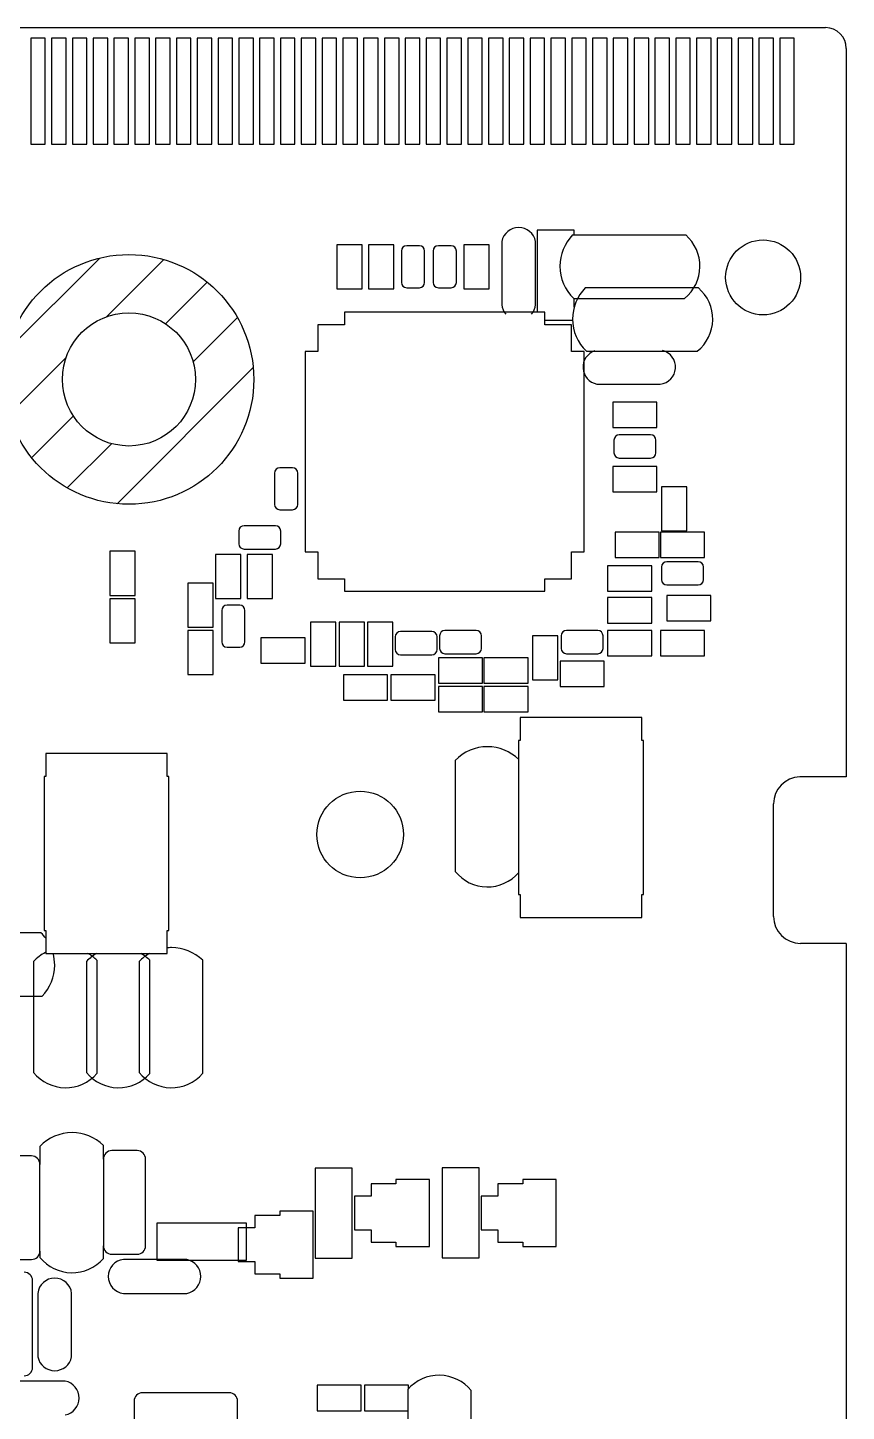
# Model space of a CAD drawing. Header units: millimetres. Extents: x 0 to 404, y 102 to 364.
# Drawn here: x 234.47 to 254.14, y 158.03 to 191.27 of the extents above; entities that cross this region are included whole.
import ezdxf

# ---------------------------------------------------------------- set-up
doc = ezdxf.new("R2010")
doc.units = ezdxf.units.MM
doc.header["$LTSCALE"] = 30.734
doc.layers.get('0').update_dxf_attribs({"linetype": 'CONTINUOUS'})
for name, color, linetype in [('02___PRT_ALL_AXES', 7, 'CONTINUOUS'), ('03___PRT_ALL_CURVES', 7, 'CONTINUOUS'), ('ECAD_C0402', 7, 'CONTINUOUS'), ('ECAD_C0603', 7, 'CONTINUOUS'), ('ECAD_CAP_2_3D5X2D8_H1D4', 7, 'CONTINUOUS'), ('ECAD_CAP_2_3D5X2D8_H1D9', 7, 'CONTINUOUS'), ('ECAD_FIDUCIAL_MARK', 7, 'CONTINUOUS'), ('ECAD_QFN56_6X6_P0D35_H0D8', 7, 'CONTINUOUS'), ('ECAD_R0402', 7, 'CONTINUOUS'), ('ECAD_SMC0201', 7, 'CONTINUOUS'), ('ECAD_SMC0402', 7, 'CONTINUOUS'), ('ECAD_SMC0603', 7, 'CONTINUOUS'), ('ECAD_SMR0201', 7, 'CONTINUOUS'), ('ECAD_SOT723', 7, 'CONTINUOUS')]:
    doc.layers.add(name, color=color, linetype=linetype)

msp = doc.modelspace()

# ---------------------------------------------------------------- linework, layer by layer
at = {"color": 7, "linetype": 'Continuous'}
for p, q in [((223.591, 191.273), (253.641, 191.273)), ((234.541, 191.023), (234.541, 188.473)), ((234.891, 191.023), (234.541, 191.023)), ((234.891, 188.473), (234.891, 191.023)), ((235.041, 191.023), (235.041, 188.473)), ((235.391, 191.023), (235.041, 191.023)), ((235.391, 188.473), (235.391, 191.023)), ((235.541, 191.023), (235.541, 188.473)), ((235.891, 191.023), (235.541, 191.023)), ((235.891, 188.473), (235.891, 191.023)), ((236.041, 191.023), (236.041, 188.473)), ((236.391, 191.023), (236.041, 191.023)), ((236.391, 188.473), (236.391, 191.023)), ((236.541, 191.023), (236.541, 188.473)), ((236.891, 191.023), (236.541, 191.023)), ((236.891, 188.473), (236.891, 191.023)), ((237.041, 191.023), (237.041, 188.473)), ((237.391, 191.023), (237.041, 191.023)), ((237.391, 188.473), (237.391, 191.023)), ((237.541, 191.023), (237.541, 188.473)), ((237.891, 191.023), (237.541, 191.023)), ((237.891, 188.473), (237.891, 191.023)), ((238.041, 191.023), (238.041, 188.473)), ((238.391, 191.023), (238.041, 191.023)), ((238.391, 188.473), (238.391, 191.023)), ((238.541, 191.023), (238.541, 188.473)), ((238.891, 191.023), (238.541, 191.023)), ((238.891, 188.473), (238.891, 191.023)), ((239.041, 191.023), (239.041, 188.473)), ((239.391, 191.023), (239.041, 191.023)), ((239.391, 188.473), (239.391, 191.023)), ((239.541, 191.023), (239.541, 188.473)), ((239.891, 191.023), (239.541, 191.023)), ((239.891, 188.473), (239.891, 191.023)), ((240.041, 191.023), (240.041, 188.473)), ((240.391, 191.023), (240.041, 191.023)), ((240.391, 188.473), (240.391, 191.023)), ((240.541, 191.023), (240.541, 188.473)), ((240.891, 191.023), (240.541, 191.023)), ((240.891, 188.473), (240.891, 191.023)), ((241.041, 191.023), (241.041, 188.473)), ((241.391, 191.023), (241.041, 191.023)), ((241.391, 188.473), (241.391, 191.023)), ((241.541, 191.023), (241.541, 188.473)), ((241.891, 191.023), (241.541, 191.023)), ((241.891, 188.473), (241.891, 191.023)), ((242.041, 191.023), (242.041, 188.473)), ((242.391, 191.023), (242.041, 191.023)), ((242.391, 188.473), (242.391, 191.023)), ((242.541, 191.023), (242.541, 188.473)), ((242.891, 191.023), (242.541, 191.023)), ((242.891, 188.473), (242.891, 191.023)), ((243.041, 191.023), (243.041, 188.473)), ((243.391, 191.023), (243.041, 191.023)), ((243.391, 188.473), (243.391, 191.023)), ((243.541, 191.023), (243.541, 188.473)), ((243.891, 191.023), (243.541, 191.023)), ((243.891, 188.473), (243.891, 191.023)), ((244.041, 191.023), (244.041, 188.473)), ((244.391, 191.023), (244.041, 191.023)), ((244.391, 188.473), (244.391, 191.023)), ((244.541, 191.023), (244.541, 188.473)), ((244.891, 191.023), (244.541, 191.023)), ((244.891, 188.473), (244.891, 191.023)), ((245.041, 191.023), (245.041, 188.473)), ((245.391, 191.023), (245.041, 191.023)), ((245.391, 188.473), (245.391, 191.023)), ((245.541, 191.023), (245.541, 188.473)), ((245.891, 191.023), (245.541, 191.023)), ((245.891, 188.473), (245.891, 191.023)), ((246.041, 191.023), (246.041, 188.473)), ((246.391, 191.023), (246.041, 191.023)), ((246.391, 188.473), (246.391, 191.023)), ((246.541, 191.023), (246.541, 188.473)), ((246.891, 191.023), (246.541, 191.023)), ((246.891, 188.473), (246.891, 191.023)), ((247.041, 191.023), (247.041, 188.473)), ((247.391, 191.023), (247.041, 191.023)), ((247.391, 188.473), (247.391, 191.023)), ((247.541, 191.023), (247.541, 188.473)), ((247.891, 191.023), (247.541, 191.023)), ((247.891, 188.473), (247.891, 191.023)), ((248.041, 191.023), (248.041, 188.473)), ((248.391, 191.023), (248.041, 191.023)), ((248.391, 188.473), (248.391, 191.023)), ((248.541, 191.023), (248.541, 188.473)), ((248.891, 191.023), (248.541, 191.023)), ((248.891, 188.473), (248.891, 191.023)), ((249.041, 191.023), (249.041, 188.473)), ((249.391, 191.023), (249.041, 191.023)), ((249.391, 188.473), (249.391, 191.023)), ((249.541, 191.023), (249.541, 188.473)), ((249.891, 191.023), (249.541, 191.023)), ((249.891, 188.473), (249.891, 191.023)), ((250.041, 191.023), (250.041, 188.473)), ((250.391, 191.023), (250.041, 191.023)), ((250.391, 188.473), (250.391, 191.023)), ((250.541, 191.023), (250.541, 188.473)), ((250.891, 191.023), (250.541, 191.023)), ((250.891, 188.473), (250.891, 191.023)), ((251.391, 191.023), (251.041, 191.023)), ((251.041, 191.023), (251.041, 188.473)), ((251.391, 188.473), (251.391, 191.023)), ((251.891, 191.023), (251.541, 191.023)), ((251.541, 191.023), (251.541, 188.473)), ((251.891, 188.473), (251.891, 191.023)), ((252.391, 191.023), (252.041, 191.023)), ((252.041, 191.023), (252.041, 188.473)), ((252.391, 188.473), (252.391, 191.023)), ((252.891, 191.023), (252.541, 191.023)), ((252.541, 191.023), (252.541, 188.473)), ((252.891, 188.473), (252.891, 191.023)), ((254.141, 190.773), (254.141, 173.273)), ((234.541, 188.473), (234.891, 188.473)), ((235.041, 188.473), (235.391, 188.473)), ((235.541, 188.473), (235.891, 188.473)), ((236.041, 188.473), (236.391, 188.473)), ((236.541, 188.473), (236.891, 188.473)), ((237.041, 188.473), (237.391, 188.473)), ((237.541, 188.473), (237.891, 188.473)), ((238.041, 188.473), (238.391, 188.473)), ((238.541, 188.473), (238.891, 188.473)), ((239.041, 188.473), (239.391, 188.473)), ((239.541, 188.473), (239.891, 188.473)), ((240.041, 188.473), (240.391, 188.473)), ((240.541, 188.473), (240.891, 188.473)), ((241.041, 188.473), (241.391, 188.473)), ((241.541, 188.473), (241.891, 188.473)), ((242.041, 188.473), (242.391, 188.473)), ((242.541, 188.473), (242.891, 188.473)), ((243.041, 188.473), (243.391, 188.473)), ((243.541, 188.473), (243.891, 188.473)), ((244.041, 188.473), (244.391, 188.473)), ((244.541, 188.473), (244.891, 188.473)), ((245.041, 188.473), (245.391, 188.473)), ((245.541, 188.473), (245.891, 188.473)), ((246.041, 188.473), (246.391, 188.473)), ((246.541, 188.473), (246.891, 188.473)), ((247.041, 188.473), (247.391, 188.473)), ((247.541, 188.473), (247.891, 188.473)), ((248.041, 188.473), (248.391, 188.473)), ((248.541, 188.473), (248.891, 188.473)), ((249.041, 188.473), (249.391, 188.473)), ((249.541, 188.473), (249.891, 188.473)), ((250.041, 188.473), (250.391, 188.473)), ((250.541, 188.473), (250.891, 188.473)), ((251.041, 188.473), (251.391, 188.473)), ((251.541, 188.473), (251.891, 188.473)), ((252.041, 188.473), (252.391, 188.473)), ((252.541, 188.473), (252.891, 188.473)), ((254.141, 173.273), (253.025, 173.273)), ((252.391, 169.923), (252.391, 172.623)), ((254.141, 169.273), (253.041, 169.273)), ((254.141, 169.273), (254.141, 134.273))]:
    msp.add_line(p, q, dxfattribs=at)
for centre, radius, start, end in [((253.641, 190.773), 0.5, 0, 90), ((253.041, 172.623), 0.65, 91.4036, 180), ((253.041, 169.923), 0.65, 180, 270)]:
    msp.add_arc(centre, radius, start, end, dxfattribs=at)
at = {"layer": '02___PRT_ALL_AXES', "color": 7, "linetype": 'Continuous'}
for centre, radius in [((252.141, 185.273), 0.9), ((236.901, 182.823), 1.6)]:
    msp.add_circle(centre, radius, dxfattribs=at)
at = {"layer": '03___PRT_ALL_CURVES', "color": 2, "linetype": 'Continuous'}
for p, q in [((233.985, 183.526), (236.198, 185.739)), ((236.372, 184.333), (237.742, 185.703)), ((237.78, 184.16), (238.781, 185.161)), ((238.445, 183.245), (239.508, 184.308)), ((234.021, 181.982), (235.392, 183.352)), ((236.617, 179.836), (239.888, 183.107)), ((234.563, 180.943), (235.564, 181.944)), ((235.416, 180.216), (236.479, 181.279))]:
    msp.add_line(p, q, dxfattribs=at)
at = {"layer": '03___PRT_ALL_CURVES', "color": 40, "linetype": 'Continuous'}
for radius in [3, 1.6]:
    msp.add_circle((236.901, 182.823), radius, dxfattribs=at)
at = {"layer": 'ECAD_C0402', "color": 7, "linetype": 'Continuous'}
for p, q in [((245.861, 186.14), (245.861, 184.616)), ((246.674, 184.616), (246.674, 186.14)), ((238.292, 161.679), (236.768, 161.679)), ((234.71, 160.867), (234.71, 159.343)), ((235.523, 159.343), (235.523, 160.867)), ((236.768, 160.867), (238.292, 160.867)), ((235.371, 158.758), (233.847, 158.758))]:
    msp.add_line(p, q, dxfattribs=at)
for centre, radius, start, end in [((246.267, 186.059), 0.414, 11.2065, 168.7935), ((246.267, 184.659), 0.409, 186.1355, 220.8082), ((246.267, 184.659), 0.409, 319.1918, 353.8645), ((236.811, 161.273), 0.409, 96.1355, 263.8645), ((238.211, 161.273), 0.414, 281.2065, 78.7935), ((235.117, 160.823), 0.409, 6.1355, 173.8645), ((235.117, 159.423), 0.414, 191.2065, 348.7935), ((235.29, 158.352), 0.414, 281.2065, 78.7935)]:
    msp.add_arc(centre, radius, start, end, dxfattribs=at)
at = {"layer": 'ECAD_C0603', "color": 7, "linetype": 'Continuous'}
for p, q in [((250.281, 186.292), (247.563, 186.292)), ((250.585, 185.022), (247.868, 185.022)), ((247.588, 184.768), (250.255, 184.768)), ((247.893, 183.498), (250.56, 183.498)), ((244.743, 173.668), (244.743, 171.001)), ((234.787, 169.528), (232.12, 169.528)), ((236.133, 166.15), (236.133, 168.868)), ((237.403, 166.15), (237.403, 168.868)), ((238.673, 166.15), (238.673, 168.868)), ((234.609, 168.842), (234.609, 166.175)), ((235.879, 168.842), (235.879, 166.175)), ((237.149, 168.842), (237.149, 166.175)), ((232.094, 168.004), (234.812, 168.004)), ((234.761, 164.397), (234.761, 163.965)), ((236.285, 164.092), (236.285, 164.423)), ((234.761, 161.883), (234.761, 161.73)), ((236.285, 161.705), (236.285, 162.01)), ((243.6, 158.555), (243.6, 155.837)), ((245.124, 155.863), (245.124, 158.53))]:
    msp.add_line(p, q, dxfattribs=at)
for centre, radius, start, end in [((248.332, 185.543), 1.074, 135.7622, 180.0002), ((249.632, 185.541), 0.992, 308.8737, 49.2167), ((248.333, 185.543), 1.074, 180.0002, 226.1382), ((248.637, 184.273), 1.074, 135.7622, 180.0002), ((249.937, 184.271), 0.992, 308.8737, 49.2167), ((248.637, 184.273), 1.074, 180.0002, 226.1382), ((245.518, 172.924), 1.074, 90.0002, 136.1382), ((245.518, 172.924), 1.074, 45.7622, 90.0002), ((245.516, 171.624), 0.992, 218.8737, 319.2167), ((234.042, 168.753), 1.074, 36.2491, 46.1382), ((235.383, 168.098), 1.074, 116.8867, 136.1382), ((234.042, 168.753), 1.074, 0.0002, 15.3796), ((236.653, 168.098), 1.074, 119.382, 136.1382), ((235.383, 168.098), 1.074, 45.7622, 60.3493), ((237.923, 168.098), 1.074, 119.382, 136.1382), ((236.653, 168.098), 1.074, 45.7622, 60.3493), ((237.923, 168.098), 1.074, 90.0002, 95.5524), ((237.923, 168.098), 1.074, 45.7622, 90.0002), ((234.042, 168.753), 1.074, 315.7622, 0.0002), ((235.381, 166.798), 0.992, 218.8737, 319.2167), ((236.651, 166.798), 0.992, 218.8737, 319.2167), ((237.921, 166.798), 0.992, 218.8737, 319.2167), ((235.536, 163.653), 1.074, 90.0002, 136.1382), ((235.536, 163.653), 1.074, 45.7622, 90.0002), ((235.534, 162.353), 0.992, 218.8737, 319.2167), ((244.352, 157.907), 0.992, 38.8737, 139.2167)]:
    msp.add_arc(centre, radius, start, end, dxfattribs=at)
at = {"layer": 'ECAD_CAP_2_3D5X2D8_H1D4', "color": 7, "linetype": 'Continuous'}
for p, q in [((237.822, 173.835), (234.901, 173.835)), ((234.901, 173.835), (234.901, 173.285)), ((237.822, 173.285), (237.822, 173.835)), ((234.901, 173.285), (234.86, 173.285)), ((234.86, 173.285), (234.86, 169.581)), ((237.863, 173.285), (237.822, 173.285)), ((237.863, 169.581), (237.863, 173.285)), ((234.86, 169.581), (234.901, 169.581)), ((234.901, 169.581), (234.901, 169.031)), ((237.822, 169.581), (237.863, 169.581)), ((237.822, 169.031), (237.822, 169.581)), ((234.901, 169.031), (237.822, 169.031))]:
    msp.add_line(p, q, dxfattribs=at)
at = {"layer": 'ECAD_CAP_2_3D5X2D8_H1D9', "color": 7, "linetype": 'Continuous'}
for p, q in [((249.226, 174.698), (246.305, 174.698)), ((246.305, 174.698), (246.305, 174.148)), ((249.226, 174.148), (249.226, 174.698)), ((246.305, 174.148), (246.264, 174.148)), ((246.264, 174.148), (246.264, 170.445)), ((249.268, 174.148), (249.226, 174.148)), ((249.268, 170.445), (249.268, 174.148)), ((246.264, 170.445), (246.305, 170.445)), ((246.305, 170.445), (246.305, 169.895)), ((249.226, 170.445), (249.268, 170.445)), ((249.226, 169.895), (249.226, 170.445)), ((246.305, 169.895), (249.226, 169.895))]:
    msp.add_line(p, q, dxfattribs=at)
at = {"layer": 'ECAD_FIDUCIAL_MARK', "color": 7, "linetype": 'Continuous'}
msp.add_circle((242.457, 171.89), 1.041, dxfattribs=at)
at = {"layer": 'ECAD_QFN56_6X6_P0D35_H0D8', "color": 7, "linetype": 'Continuous'}
for p, q in [((242.084, 184.435), (242.084, 184.135)), ((246.894, 184.435), (242.084, 184.435)), ((246.894, 184.135), (246.894, 184.435)), ((241.439, 184.135), (241.439, 183.49)), ((242.084, 184.135), (241.439, 184.135)), ((247.539, 184.135), (246.894, 184.135)), ((247.539, 183.49), (247.539, 184.135)), ((241.139, 183.49), (241.139, 178.68)), ((241.439, 183.49), (241.139, 183.49)), ((247.839, 183.49), (247.539, 183.49)), ((247.839, 178.68), (247.839, 183.49)), ((241.139, 178.68), (241.439, 178.68)), ((241.439, 178.68), (241.439, 178.035)), ((247.539, 178.68), (247.839, 178.68)), ((247.539, 178.035), (247.539, 178.68)), ((241.439, 178.035), (242.084, 178.035)), ((242.084, 178.035), (242.084, 177.735)), ((246.894, 178.035), (247.539, 178.035)), ((246.894, 177.735), (246.894, 178.035)), ((242.084, 177.735), (246.894, 177.735))]:
    msp.add_line(p, q, dxfattribs=at)
at = {"layer": 'ECAD_R0402', "color": 7, "linetype": 'Continuous'}
for p, q in [((246.714, 186.409), (246.714, 184.435)), ((247.603, 186.409), (246.714, 186.409)), ((247.603, 186.292), (247.603, 186.409)), ((247.603, 184.558), (247.603, 184.768)), ((246.894, 184.25), (247.563, 184.25)), ((245.317, 163.879), (244.428, 163.879)), ((244.428, 163.879), (244.428, 161.72)), ((245.317, 161.72), (245.317, 163.879)), ((242.264, 163.874), (241.375, 163.874)), ((241.375, 163.874), (241.375, 161.715)), ((242.264, 161.715), (242.264, 163.874)), ((239.729, 162.553), (237.57, 162.553)), ((237.57, 162.553), (237.57, 161.664)), ((239.729, 161.664), (239.729, 162.553)), ((237.57, 161.664), (239.729, 161.664)), ((241.375, 161.715), (242.264, 161.715)), ((244.428, 161.72), (245.317, 161.72))]:
    msp.add_line(p, q, dxfattribs=at)
at = {"layer": 'ECAD_SMC0201', "color": 7, "linetype": 'Continuous'}
for p, q in [((243.448, 185.907), (243.448, 185.153)), ((243.88, 186.034), (243.575, 186.034)), ((244.007, 185.153), (244.007, 185.907)), ((244.21, 185.907), (244.21, 185.153)), ((244.642, 186.034), (244.337, 186.034)), ((244.769, 185.153), (244.769, 185.907)), ((243.575, 185.026), (243.88, 185.026)), ((244.337, 185.026), (244.642, 185.026)), ((248.557, 181.364), (248.557, 181.06)), ((249.438, 181.491), (248.684, 181.491)), ((249.565, 181.06), (249.565, 181.364)), ((248.684, 180.933), (249.438, 180.933)), ((240.4, 180.573), (240.4, 179.819)), ((240.832, 180.7), (240.527, 180.7)), ((240.959, 179.819), (240.959, 180.573)), ((240.527, 179.692), (240.832, 179.692)), ((239.54, 179.18), (239.54, 178.875)), ((240.421, 179.307), (239.667, 179.307)), ((240.548, 178.875), (240.548, 179.18)), ((239.667, 178.748), (240.421, 178.748)), ((249.7, 178.316), (249.7, 178.012)), ((250.581, 178.443), (249.827, 178.443)), ((250.708, 178.012), (250.708, 178.316)), ((249.827, 177.885), (250.581, 177.885)), ((239.13, 177.271), (239.13, 176.517)), ((239.562, 177.398), (239.257, 177.398)), ((239.689, 176.517), (239.689, 177.271)), ((243.3, 176.64), (243.3, 176.335)), ((244.18, 176.767), (243.427, 176.767)), ((244.307, 176.335), (244.307, 176.64)), ((244.366, 176.665), (244.366, 176.361)), ((245.247, 176.792), (244.493, 176.792)), ((245.374, 176.361), (245.374, 176.665)), ((247.287, 176.665), (247.287, 176.361)), ((248.168, 176.792), (247.414, 176.792)), ((248.295, 176.361), (248.295, 176.665)), ((239.257, 176.39), (239.562, 176.39)), ((243.427, 176.208), (244.18, 176.208)), ((244.493, 176.234), (245.247, 176.234)), ((247.414, 176.234), (248.168, 176.234))]:
    msp.add_line(p, q, dxfattribs=at)
for centre, start, end in [((243.575, 185.907), 90, 180), ((243.88, 185.907), 0, 90), ((244.337, 185.907), 90, 180), ((244.642, 185.907), 0, 90), ((243.575, 185.153), 180, 270), ((243.88, 185.153), 270, 360), ((244.337, 185.153), 180, 270), ((244.642, 185.153), 270, 360), ((248.684, 181.364), 90, 180), ((249.438, 181.364), 0, 90), ((248.684, 181.06), 180, 270), ((249.438, 181.06), 270, 360), ((240.527, 180.573), 90, 180), ((240.832, 180.573), 0, 90), ((240.527, 179.819), 180, 270), ((240.832, 179.819), 270, 360), ((239.667, 179.18), 90, 180), ((240.421, 179.18), 0, 90), ((239.667, 178.875), 180, 270), ((240.421, 178.875), 270, 360), ((249.827, 178.316), 90, 180), ((250.581, 178.316), 0, 90), ((249.827, 178.012), 180, 270), ((250.581, 178.012), 270, 360), ((239.257, 177.271), 90, 180), ((239.562, 177.271), 0, 90), ((239.257, 176.517), 180, 270), ((239.562, 176.517), 270, 360), ((243.427, 176.64), 90, 180), ((244.18, 176.64), 0, 90), ((244.493, 176.665), 90, 180), ((245.247, 176.665), 0, 90), ((247.414, 176.665), 90, 180), ((248.168, 176.665), 0, 90), ((243.427, 176.335), 180, 270), ((244.18, 176.335), 270, 360), ((244.493, 176.361), 180, 270), ((245.247, 176.361), 270, 360), ((247.414, 176.361), 180, 270), ((248.168, 176.361), 270, 360)]:
    msp.add_arc(centre, 0.127, start, end, dxfattribs=at)
at = {"layer": 'ECAD_SMC0402', "color": 7, "linetype": 'Continuous'}
msp.add_line((248.147, 182.711), (249.671, 182.711), dxfattribs=at)
for centre, radius, start, end in [((248.227, 183.117), 0.414, 108.2915, 258.7935), ((249.627, 183.117), 0.409, 276.1355, 75.92)]:
    msp.add_arc(centre, radius, start, end, dxfattribs=at)
at = {"layer": 'ECAD_SMC0603', "color": 7, "linetype": 'Continuous'}
for p, q in [((237.098, 164.296), (236.488, 164.296)), ((234.558, 164.169), (233.948, 164.169)), ((234.761, 161.883), (234.761, 163.965)), ((236.285, 164.092), (236.285, 162.01)), ((237.301, 162.01), (237.301, 164.092)), ((233.948, 161.679), (234.558, 161.679)), ((236.488, 161.806), (237.098, 161.806)), ((234.583, 159.089), (234.583, 161.171)), ((237.022, 158.276), (237.022, 157.666)), ((239.308, 158.479), (237.225, 158.479)), ((239.511, 157.666), (239.511, 158.276))]:
    msp.add_line(p, q, dxfattribs=at)
for centre, start, end in [((236.488, 164.092), 90, 180), ((237.098, 164.092), 0, 90), ((234.558, 163.965), 0, 90), ((234.558, 161.883), 270, 360), ((236.488, 162.01), 180, 270), ((237.098, 162.01), 270, 360), ((234.38, 161.171), 0, 90), ((234.38, 159.089), 270, 360), ((237.225, 158.276), 90, 180), ((239.308, 158.276), 0, 90)]:
    msp.add_arc(centre, 0.203, start, end, dxfattribs=at)
at = {"layer": 'ECAD_SMR0201', "color": 7, "linetype": 'Continuous'}
for p, q in [((241.899, 186.059), (241.899, 185.001)), ((242.508, 186.059), (241.899, 186.059)), ((242.508, 185.001), (242.508, 186.059)), ((242.661, 186.059), (242.661, 185.001)), ((243.27, 186.059), (242.661, 186.059)), ((243.27, 185.001), (243.27, 186.059)), ((245.556, 186.059), (244.947, 186.059)), ((244.947, 186.059), (244.947, 185.001)), ((245.556, 185.001), (245.556, 186.059)), ((241.899, 185.001), (242.508, 185.001)), ((242.661, 185.001), (243.27, 185.001)), ((244.947, 185.001), (245.556, 185.001)), ((249.591, 182.279), (248.532, 182.279)), ((248.532, 182.279), (248.532, 181.669)), ((249.591, 181.669), (249.591, 182.279)), ((248.532, 181.669), (249.591, 181.669)), ((249.591, 180.729), (248.532, 180.729)), ((248.532, 180.729), (248.532, 180.12)), ((249.591, 180.12), (249.591, 180.729)), ((250.306, 180.243), (249.696, 180.243)), ((249.696, 180.243), (249.696, 179.184)), ((250.306, 179.184), (250.306, 180.243)), ((248.532, 180.12), (249.591, 180.12)), ((249.696, 179.184), (250.306, 179.184)), ((249.641, 179.155), (248.583, 179.155)), ((248.583, 179.155), (248.583, 178.545)), ((249.641, 178.545), (249.641, 179.155)), ((250.734, 179.155), (249.675, 179.155)), ((249.675, 179.155), (249.675, 178.545)), ((250.734, 178.545), (250.734, 179.155)), ((236.438, 178.693), (236.438, 177.635)), ((237.047, 178.693), (236.438, 178.693)), ((237.047, 177.635), (237.047, 178.693)), ((239.587, 178.617), (238.978, 178.617)), ((238.978, 178.617), (238.978, 177.558)), ((239.587, 177.558), (239.587, 178.617)), ((240.349, 178.617), (239.74, 178.617)), ((239.74, 178.617), (239.74, 177.558)), ((240.349, 177.558), (240.349, 178.617)), ((248.583, 178.545), (249.641, 178.545)), ((249.675, 178.545), (250.734, 178.545)), ((249.464, 178.342), (248.405, 178.342)), ((248.405, 178.342), (248.405, 177.732)), ((249.464, 177.732), (249.464, 178.342)), ((238.317, 177.931), (238.317, 176.873)), ((238.927, 177.931), (238.317, 177.931)), ((238.927, 176.873), (238.927, 177.931)), ((236.438, 177.635), (237.047, 177.635)), ((236.438, 177.55), (236.438, 176.492)), ((237.047, 177.55), (236.438, 177.55)), ((237.047, 176.492), (237.047, 177.55)), ((238.978, 177.558), (239.587, 177.558)), ((239.74, 177.558), (240.349, 177.558)), ((248.405, 177.732), (249.464, 177.732)), ((249.464, 177.58), (248.405, 177.58)), ((248.405, 177.58), (248.405, 176.97)), ((249.464, 176.97), (249.464, 177.58)), ((250.886, 177.631), (249.827, 177.631)), ((249.827, 177.631), (249.827, 177.021)), ((250.886, 177.021), (250.886, 177.631)), ((238.317, 176.873), (238.927, 176.873)), ((241.873, 176.991), (241.264, 176.991)), ((241.264, 176.991), (241.264, 175.933)), ((241.873, 175.933), (241.873, 176.991)), ((242.559, 176.991), (241.949, 176.991)), ((241.949, 176.991), (241.949, 175.933)), ((242.559, 175.933), (242.559, 176.991)), ((243.245, 176.991), (242.635, 176.991)), ((242.635, 176.991), (242.635, 175.933)), ((243.245, 175.933), (243.245, 176.991)), ((248.405, 176.97), (249.464, 176.97)), ((249.827, 177.021), (250.886, 177.021)), ((238.927, 176.788), (238.317, 176.788)), ((238.317, 176.788), (238.317, 175.73)), ((238.927, 175.73), (238.927, 176.788)), ((241.132, 176.615), (240.074, 176.615)), ((240.074, 176.615), (240.074, 176.005)), ((241.132, 176.005), (241.132, 176.615)), ((247.207, 176.661), (246.598, 176.661)), ((246.598, 176.661), (246.598, 175.603)), ((247.207, 175.603), (247.207, 176.661)), ((249.464, 176.792), (248.405, 176.792)), ((248.405, 176.792), (248.405, 176.183)), ((249.464, 176.183), (249.464, 176.792)), ((250.734, 176.792), (249.675, 176.792)), ((249.675, 176.792), (249.675, 176.183)), ((250.734, 176.183), (250.734, 176.792)), ((236.438, 176.492), (237.047, 176.492)), ((248.405, 176.183), (249.464, 176.183)), ((249.675, 176.183), (250.734, 176.183)), ((240.074, 176.005), (241.132, 176.005)), ((241.264, 175.933), (241.873, 175.933)), ((241.949, 175.933), (242.559, 175.933)), ((242.635, 175.933), (243.245, 175.933)), ((245.4, 176.132), (244.341, 176.132)), ((244.341, 176.132), (244.341, 175.522)), ((245.4, 175.522), (245.4, 176.132)), ((246.492, 176.132), (245.433, 176.132)), ((245.433, 176.132), (245.433, 175.522)), ((246.492, 175.522), (246.492, 176.132)), ((248.321, 176.056), (247.262, 176.056)), ((247.262, 176.056), (247.262, 175.446)), ((248.321, 175.446), (248.321, 176.056)), ((238.317, 175.73), (238.927, 175.73)), ((243.114, 175.726), (242.055, 175.726)), ((242.055, 175.726), (242.055, 175.116)), ((243.114, 175.116), (243.114, 175.726)), ((244.257, 175.726), (243.198, 175.726)), ((243.198, 175.726), (243.198, 175.116)), ((244.257, 175.116), (244.257, 175.726)), ((244.341, 175.522), (245.4, 175.522)), ((245.433, 175.522), (246.492, 175.522)), ((246.598, 175.603), (247.207, 175.603)), ((245.4, 175.446), (244.341, 175.446)), ((244.341, 175.446), (244.341, 174.837)), ((245.4, 174.837), (245.4, 175.446)), ((246.492, 175.446), (245.433, 175.446)), ((245.433, 175.446), (245.433, 174.837)), ((246.492, 174.837), (246.492, 175.446)), ((247.262, 175.446), (248.321, 175.446)), ((242.055, 175.116), (243.114, 175.116)), ((243.198, 175.116), (244.257, 175.116)), ((244.341, 174.837), (245.4, 174.837)), ((245.433, 174.837), (246.492, 174.837)), ((242.479, 158.657), (241.42, 158.657)), ((241.42, 158.657), (241.42, 158.047)), ((242.479, 158.047), (242.479, 158.657)), ((243.622, 158.657), (242.563, 158.657)), ((242.563, 158.657), (242.563, 158.047)), ((243.622, 158.569), (243.622, 158.657)), ((241.42, 158.047), (242.479, 158.047)), ((242.563, 158.047), (243.6, 158.047))]:
    msp.add_line(p, q, dxfattribs=at)
at = {"layer": 'ECAD_SOT723', "color": 7, "linetype": 'Continuous'}
for p, q in [((244.121, 163.599), (243.318, 163.599)), ((243.318, 163.599), (243.318, 163.499)), ((244.121, 161.995), (244.121, 163.599)), ((247.169, 163.599), (246.366, 163.599)), ((246.366, 163.599), (246.366, 163.499)), ((247.169, 161.995), (247.169, 163.599)), ((243.318, 163.499), (242.718, 163.499)), ((242.718, 163.499), (242.718, 163.199)), ((246.366, 163.499), (245.766, 163.499)), ((245.766, 163.499), (245.766, 163.199)), ((242.718, 163.199), (242.318, 163.199)), ((242.318, 163.199), (242.318, 162.395)), ((245.766, 163.199), (245.366, 163.199)), ((245.366, 163.199), (245.366, 162.395)), ((240.524, 162.737), (239.924, 162.737)), ((239.924, 162.737), (239.924, 162.437)), ((241.327, 162.837), (240.524, 162.837)), ((240.524, 162.837), (240.524, 162.737)), ((241.327, 161.233), (241.327, 162.837)), ((239.924, 162.437), (239.524, 162.437)), ((239.524, 162.437), (239.524, 161.633)), ((242.318, 162.395), (242.718, 162.395)), ((242.718, 162.395), (242.718, 162.095)), ((245.366, 162.395), (245.766, 162.395)), ((245.766, 162.395), (245.766, 162.095)), ((242.718, 162.095), (243.318, 162.095)), ((243.318, 162.095), (243.318, 161.995)), ((243.318, 161.995), (244.121, 161.995)), ((245.766, 162.095), (246.366, 162.095)), ((246.366, 162.095), (246.366, 161.995)), ((246.366, 161.995), (247.169, 161.995)), ((239.524, 161.633), (239.924, 161.633)), ((239.924, 161.633), (239.924, 161.333)), ((239.924, 161.333), (240.524, 161.333)), ((240.524, 161.333), (240.524, 161.233)), ((240.524, 161.233), (241.327, 161.233))]:
    msp.add_line(p, q, dxfattribs=at)

doc.saveas('drawing.dxf')
